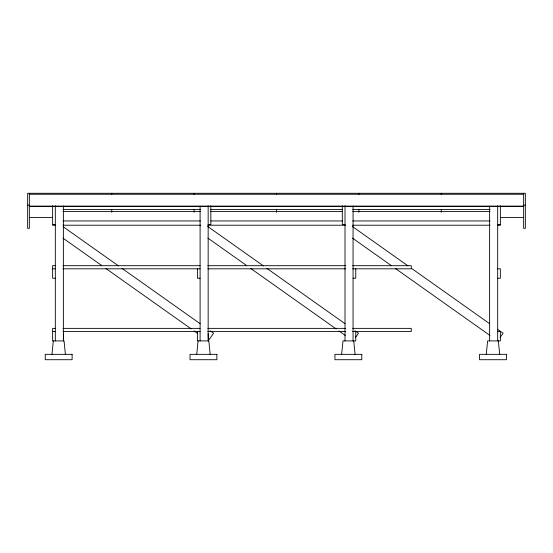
<?xml version="1.0" encoding="UTF-8"?>
<svg xmlns="http://www.w3.org/2000/svg" width="553" height="553" viewBox="0 0 553 553"><rect width="100%" height="100%" fill="white"/><g stroke="black" fill="none" stroke-linecap="round" stroke-linejoin="round"><path stroke-width="0.83" d="M51.961 354.342L53.302 340.911M196.737 354.342L198.078 340.911M341.643 354.342L342.991 340.911L355.752 340.911L355.752 331.503M486.26 354.342L487.608 340.911L500.368 340.911L500.368 331.503L497.679 331.503M355.531 337.42L358.496 333.238L354.971 330.742M500.147 337.42L503.112 333.238L497.479 329.242M29.35 194.262L523.65 194.262M27.65 205.163L29.35 205.163M523.65 205.163L525.35 205.163M29.35 206.138L523.65 206.138M29.35 206.38L523.65 206.38M63.09 209.511L200.386 209.511M210.838 209.511L342.314 209.511M352.773 209.511L490.069 209.511M63.09 211.55L200.386 211.55M210.838 211.55L342.314 211.55M352.773 211.55L490.069 211.55M29.35 217.426L52.521 217.426M500.479 217.426L523.65 217.426M63.09 220.951L200.386 220.951M210.838 220.951L342.314 220.951M352.773 220.951L490.069 220.951M52.632 224.67L55.321 224.67M208.156 224.67L210.838 224.67L210.838 205.799M345.003 224.67L342.314 224.67L342.314 205.799M497.679 224.67L500.368 224.67M55.217 225.216L52.632 225.216L52.632 205.799M62.973 225.216L200.836 225.216M207.728 225.216L345.584 225.216M352.475 225.216L490.048 225.216M497.79 225.216L500.368 225.216L500.368 205.799M55.217 265.689L52.632 265.689L52.632 278.228L55.321 278.228M62.98 265.689L200.055 265.689M207.81 265.689L345.749 265.689M352.648 265.689L411.266 265.689L411.266 268.82L352.648 268.82M52.632 268.82L55.321 268.82M62.98 268.82L200.096 268.82M207.81 268.82L345.749 268.82M497.679 268.82L500.368 268.82L500.368 278.228L497.679 278.228M200.096 278.228L197.407 278.228L197.407 268.82M353.063 278.228L355.752 278.228L355.752 268.82M55.217 328.371L52.632 328.371L52.632 340.911L64.051 340.911L65.392 354.342M62.98 328.371L200.055 328.371M207.81 328.371L345.749 328.371M352.648 328.371L411.266 328.371L411.266 331.503L352.648 331.503M52.632 331.503L55.321 331.503M62.98 331.503L200.096 331.503M207.81 331.503L345.749 331.503M63.381 333.742L63.65 340.911M208.156 333.742L208.426 340.911M352.309 226.454L407.983 265.875M411.508 268.371L489.723 323.754M352.517 238.122L391.275 265.564M395.499 268.558L489.93 335.422M207.693 226.454L263.366 265.875M266.885 268.371L345.107 323.754M207.9 238.122L246.659 265.564M250.882 268.558L336.148 328.931M338.968 330.929L345.314 335.422M63.491 226.958L118.46 265.875M121.978 268.371L200.2 323.754M210.064 330.742L213.589 333.238L208.156 340.911L208.156 205.799M62.994 238.122L101.745 265.564M105.976 268.558L191.241 328.931M194.062 330.929L197.587 333.424M498.35 340.911L499.698 354.342M353.733 340.911L355.074 354.342M210.168 354.342L208.827 340.911L197.407 340.911L197.407 331.503M523.65 193.287L523.65 228.327L525.35 228.327L525.35 193.287L27.65 193.287L27.65 228.327L29.35 228.327L29.35 193.287M497.679 205.799L497.679 340.911M489.619 206.048L489.619 340.911M441.266 193.287L441.266 194.262M441.266 209.705L441.266 212.276M358.883 193.287L358.883 194.262M358.883 209.705L358.883 212.276M353.063 206.048L353.063 340.911M345.003 205.799L345.003 340.911M276.5 193.287L276.5 194.262M276.5 209.705L276.5 212.276M200.096 206.048L200.096 340.911M194.117 193.287L194.117 194.262M194.117 209.705L194.117 212.276M111.734 193.287L111.734 194.262M111.734 209.705L111.734 212.276M63.381 206.048L63.381 340.911M55.321 205.799L55.321 340.911M72.111 354.342L45.249 354.342L45.249 359.713L72.111 359.713L72.111 354.342M216.887 354.342L190.025 354.342L190.025 359.713L216.887 359.713L216.887 354.342M361.793 354.342L334.931 354.342L334.931 359.713L361.793 359.713L361.793 354.342M506.41 354.342L479.548 354.342L479.548 359.713L506.41 359.713L506.41 354.342"/></g></svg>
